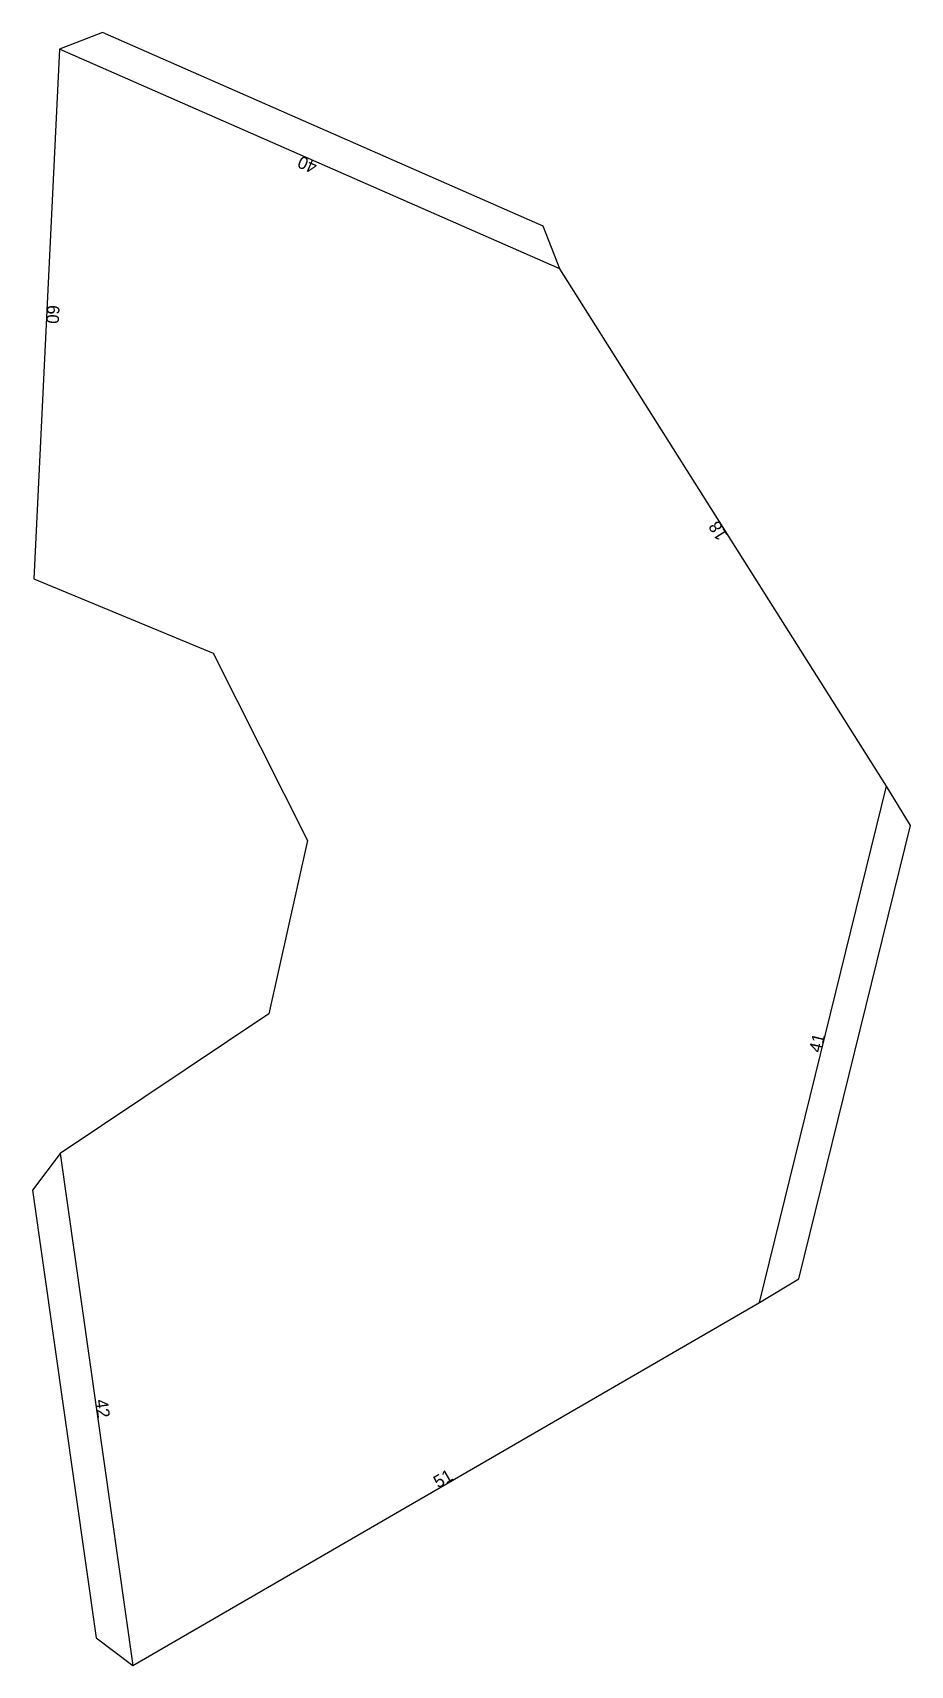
# Model space of a CAD drawing. Extents: x 895 to 1030, y 11 to 262.
import ezdxf
from ezdxf.enums import TextEntityAlignment as Align

# ---------------------------------------------------------------- set-up
doc = ezdxf.new("R2010")
doc.units = 0

msp = doc.modelspace()

# ---------------------------------------------------------------- linework, layer by layer
at = {"layer": 'CutLine', "color": 8, "linetype": 'CONTINUOUS'}
for p, q in [((905.946331, 262.077256), (899.343051, 259.515805)), ((973.786915, 232.290852), (905.946331, 262.077256)), ((899.343051, 259.515805), (895.366605, 177.954528)), ((976.354963, 225.702595), (973.786915, 232.290852)), ((1026.625237, 146.041806), (976.354963, 225.702595)), ((895.366605, 177.954528), (922.99293, 166.554517)), ((922.99293, 166.554517), (937.481131, 137.684367)), ((1030.285733, 139.991948), (1026.625237, 146.041806)), ((1013.115167, 70.21088), (1030.285733, 139.991948)), ((937.481131, 137.684367), (931.534153, 110.982979)), ((931.534153, 110.982979), (899.440241, 89.499162)), ((899.440241, 89.499162), (895.191107, 83.847183)), ((895.191107, 83.847183), (904.956615, 14.923403)), ((1007.06531, 66.550384), (1013.115167, 70.21088)), ((910.608594, 10.674269), (1007.06531, 66.550384)), ((904.956615, 14.923403), (910.608594, 10.674269))]:
    msp.add_line(p, q, dxfattribs=at)
at = {"layer": 'MountainLine', "color": 5, "linetype": 'CONTINUOUS'}
for p, q in [((976.354963, 225.702595), (899.343051, 259.515805)), ((1007.06531, 66.550384), (1026.625237, 146.041806)), ((899.440241, 89.499162), (910.608594, 10.674269))]:
    msp.add_line(p, q, dxfattribs=at)

# ---------------------------------------------------------------- texts
at = {"layer": 'Edge ID'}
for s, rotation, p in [('40', 156.295419, (937.849007, 242.6092)), ('60', 267.208806, (897.354828, 218.735166)), ('18', 122.254146, (1001.4901, 185.8722)), ('41', 76.176237, (1016.845274, 106.296095)), ('42', -81.93569, (905.024417, 50.086716)), ('51', 30.083152, (958.836952, 38.612327))]:
    msp.add_text(s, height=1.92, rotation=rotation, dxfattribs=at).set_placement(p, align=Align.CENTER)

doc.saveas('drawing.dxf')
